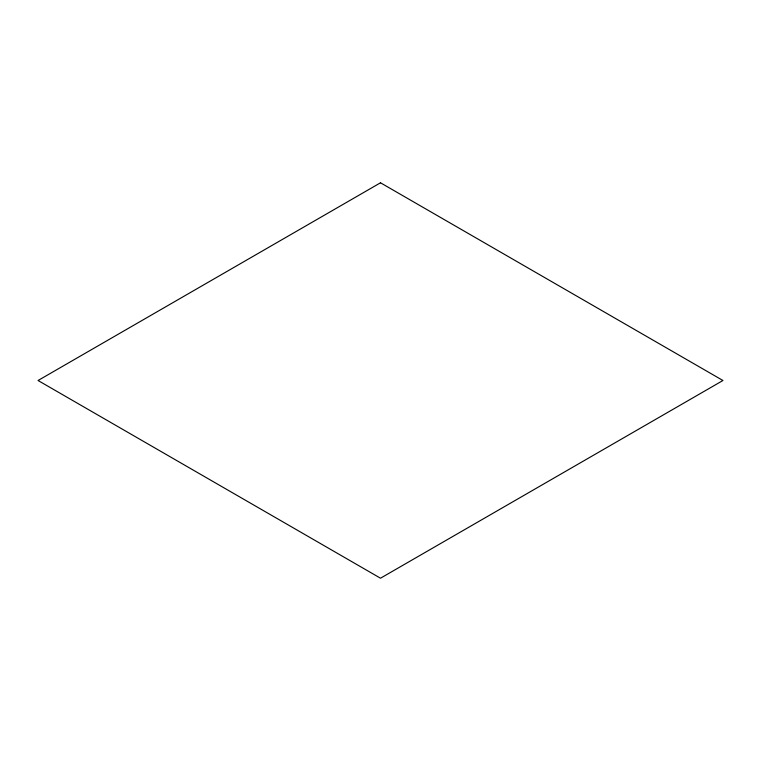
<?xml version="1.0" encoding="UTF-8"?>
<svg xmlns="http://www.w3.org/2000/svg" width="761" height="761" viewBox="0 0 761 761"><rect width="100%" height="100%" fill="white"/><g stroke="black" fill="none" stroke-linecap="round" stroke-linejoin="round"><path stroke-width="1.14" d="M380.5 182.792L38.05 380.5L380.5 578.208L722.95 380.5L380.5 182.792"/></g></svg>
